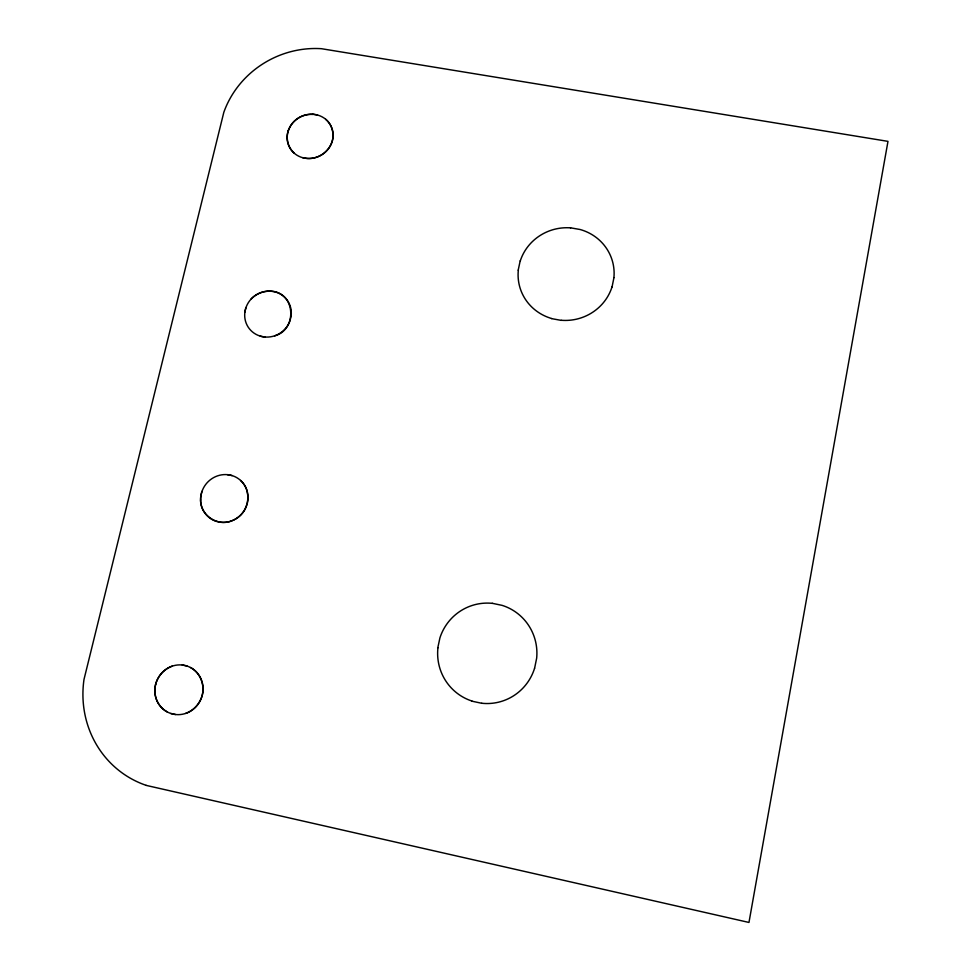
<?xml version="1.0" encoding="UTF-8"?>
<svg xmlns="http://www.w3.org/2000/svg" width="971" height="971" viewBox="0 0 971 971"><rect width="100%" height="100%" fill="white"/><g stroke="black" fill="none" stroke-linecap="round" stroke-linejoin="round"><path stroke-width="1.46" d="M288.375 130.248C285.595 138.283 287.926 147.689 294.395 153.284M613.951 277.621L612.046 286.991M518.198 270.169L520.177 260.883M437.775 647.924L439.912 637.911A50.176 49.618 -82.8 0 1 492.321 603.355M287.732 132.457L287.319 134.702A23.207 21.763 -27.7 0 0 310.89 158.431C321.765 157.448 331.451 148.806 332.932 137.882A23.243 21.799 -27.6 0 0 314.179 114.372A23.243 21.799 -27.6 0 0 287.817 132.42M244.826 312.177L245.93 307.564M534.596 668.291L536.66 658.18A50.176 49.618 -82.8 0 0 502.128 605.37L492.236 603.294M331.888 142.361C334.643 134.301 332.252 124.895 325.746 119.324M201.919 491.399L200.779 496.181A24.336 23.34 -50.8 0 0 216.351 521.366L221.072 522.301A24.336 23.34 -50.8 0 0 246.683 505.454L247.799 500.648A24.275 23.28 -50.8 0 0 225.612 474.576A24.275 23.28 -50.8 0 0 200.633 499.98M167.255 711.949A25.161 23.996 -66 0 1 158.249 703.332A25.185 24.02 -66 0 1 155.53 684.616C157.727 676.192 163.978 669.068 172.219 666.13M250.991 299.129C257.181 292.562 266.855 289.613 275.594 292.028A23.705 22.576 -36.5 0 1 291.118 315.976L290.05 320.612A23.705 22.576 -36.5 0 1 261.927 336.549A23.705 22.576 -36.5 0 1 245.129 310.684A23.705 22.576 -36.5 0 1 270.982 291.191C295.621 292.235 297.672 329.776 274.684 335.845M185.631 713.43C194.722 710.226 201.446 701.815 202.83 692.299A25.04 23.887 -66 0 0 183.519 665.184A25.04 23.887 -66 0 0 155.591 684.616M230.977 521.136C216.897 526.367 200.463 515.079 200.56 499.992M312.941 114.238L317.517 115.015M570.523 227.821L580.124 229.508A48.101 46.28 -12.3 0 1 613.915 277.621M561.274 320.394L551.589 318.622M264.937 337.071L260.277 336.197M227.42 474.649L232.13 475.596M481.81 703.295L471.833 701.159M182.257 665.001L187.027 666.033M175.545 714.522L170.75 713.467M302.636 157.654L307.224 158.443A23.243 21.799 -27.6 0 0 331.888 142.3M146.075 785.369L748.969 922.45L887.98 141.365L321.413 48.696A93.01 87.232 -27.7 0 0 223.828 112.284L84.004 679.409A100.159 95.534 -66 0 0 146.087 785.321M190.522 667.526C200.9 673.109 205.439 686.315 201.652 697.299A25.04 23.887 -66 0 1 172.001 713.831A25.04 23.887 -66 0 1 155.591 684.628M288.436 130.381A23.207 21.763 -27.7 0 1 312.929 114.42M231.025 521.063A24.275 23.28 -50.8 0 0 245.129 508.998L247.35 503.087L248.006 496.849L247.01 490.707A24.336 23.34 -50.8 0 0 240.577 480.439M612.021 286.906A48.101 46.28 -12.3 0 1 561.287 320.272M551.698 318.524A48.101 46.28 -12.3 0 1 518.332 270.096M520.286 260.896A48.101 46.28 -12.3 0 1 570.608 227.869M534.572 668.279A50.189 49.63 -82.9 0 1 481.822 703.259M471.967 701.05A50.176 49.618 -82.8 0 1 437.933 647.863"/></g></svg>
